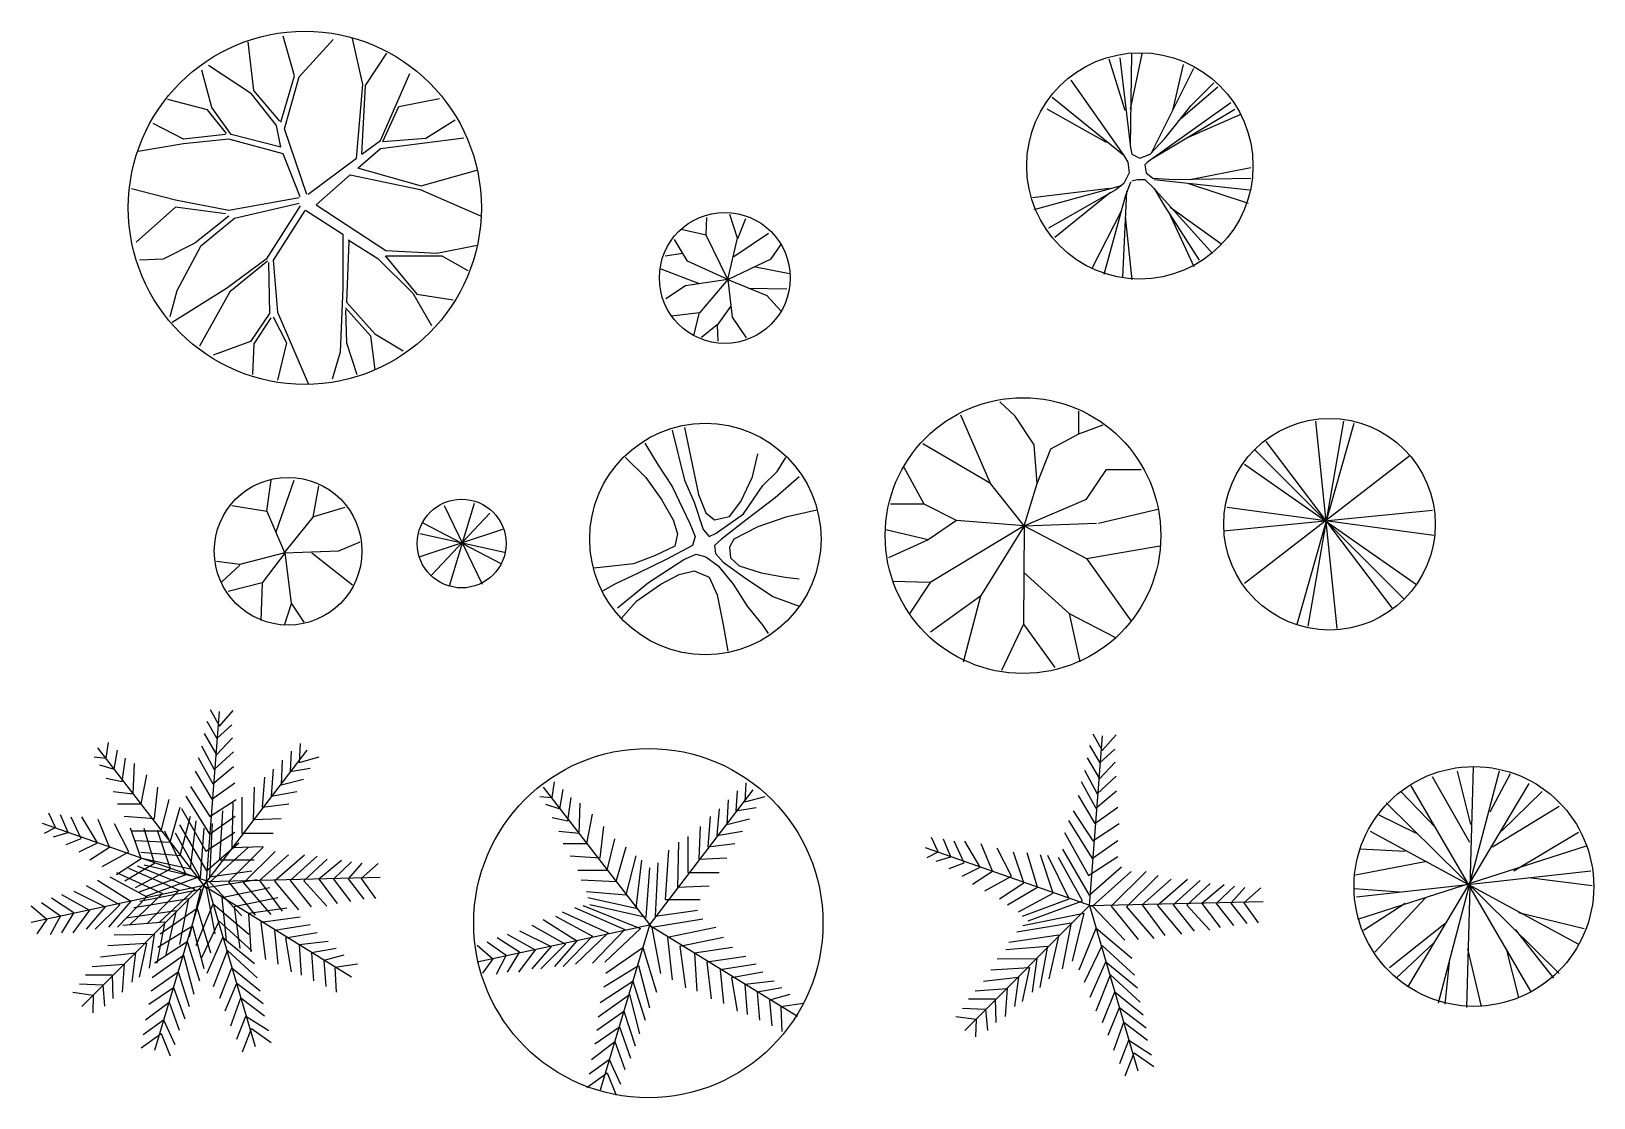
# Model space of a CAD drawing. Extents: x -74 to 202, y -59 to 73.
# Drawn here: x 176.62 to 201.56, y 1.62 to 18.63 of the extents above; entities that cross this region are included whole.
import ezdxf

# ---------------------------------------------------------------- set-up
doc = ezdxf.new("R2010")
doc.units = 0
doc.layers.add('GRAMA', color=72, linetype='CONTINUOUS')

msp = doc.modelspace()

# ---------------------------------------------------------------- linework, layer by layer
at = {"layer": 'GRAMA', "color": 72, "linetype": 'CONTINUOUS'}
for p, q in [((180.17126, 17.68691), (180.0809, 18.4629)), ((180.8218, 17.92151), (180.64109, 18.55313)), ((180.89408, 17.90346), (181.4362, 18.49899)), ((181.91184, 17.78275), (181.74967, 18.51896)), ((181.95607, 17.76802), (182.29516, 18.28337)), ((193.99382, 18.21008), (194.16281, 16.77564)), ((194.16281, 17.38739), (194.35291, 18.27336)), ((194.16281, 16.79674), (194.18393, 18.27336)), ((179.50265, 17.41621), (179.34001, 18.01174)), ((180.13512, 17.63277), (179.44843, 18.08393)), ((182.19363, 16.89006), (182.66476, 17.95936)), ((194.07831, 17.36629), (193.82484, 18.18898)), ((194.50077, 16.69126), (195.17671, 18.04132)), ((194.83874, 17.36629), (195.00773, 18.10461)), ((180.60495, 17.18161), (180.8218, 17.92151)), ((180.65916, 17.07333), (180.89408, 17.90346)), ((181.80864, 16.60481), (181.91184, 17.78275)), ((181.89829, 16.67158), (181.95607, 17.76802)), ((193.21227, 17.85147), (194.05719, 16.64907)), ((194.96548, 17.23972), (195.55693, 17.746)), ((195.13447, 17.45067), (195.49356, 17.80928)), ((179.43036, 17.38012), (178.79789, 17.54254)), ((180.53267, 17.12747), (180.13512, 17.63277)), ((180.58688, 17.19966), (180.17126, 17.68691)), ((182.48429, 17.43426), (183.13483, 17.56058)), ((194.05719, 16.64907), (192.91654, 17.57724)), ((195.76816, 17.49286), (194.43741, 16.5436)), ((179.73756, 17.00115), (179.43036, 17.38012)), ((179.80984, 16.9831), (179.50265, 17.41621)), ((182.23256, 16.87346), (182.48429, 17.43426)), ((182.91798, 16.92896), (183.38782, 17.2177)), ((193.78259, 16.86002), (192.83205, 17.38739)), ((194.5219, 16.60688), (195.83153, 17.38739)), ((194.71201, 16.92331), (195.13447, 17.45067)), ((195.09222, 16.9444), (195.91602, 17.30301)), ((179.05088, 16.91092), (178.56297, 17.16357)), ((179.71949, 16.9831), (179.05088, 16.91092)), ((180.60495, 16.78459), (179.80984, 16.9831)), ((180.60495, 16.78459), (180.53267, 17.12747)), ((181.02057, 16.02665), (180.65916, 17.07333)), ((179.05088, 16.83873), (178.32806, 16.71241)), ((179.7737, 16.91092), (179.05088, 16.83873)), ((180.64109, 16.67632), (179.7737, 16.91092)), ((181.83934, 16.45215), (182.19363, 16.76174)), ((181.89829, 16.67158), (182.19363, 16.89006)), ((182.19363, 16.76174), (183.52135, 16.93283)), ((182.23256, 16.87346), (182.91798, 16.92896)), ((194.16281, 16.77564), (194.18393, 16.67017)), ((194.47965, 16.67017), (194.71201, 16.92331)), ((180.91215, 15.99056), (180.64109, 16.67632)), ((181.03723, 16.03462), (181.80868, 16.60529)), ((194.05719, 16.64907), (194.12056, 16.5436)), ((194.12056, 16.5436), (194.14168, 16.37484)), ((194.18393, 16.67017), (194.31067, 16.60688)), ((194.31067, 16.60688), (194.47965, 16.67017)), ((194.43741, 16.5436), (194.39516, 16.50141)), ((194.39516, 16.50141), (194.41628, 16.37484)), ((181.16572, 15.86353), (181.7115, 16.34045)), ((181.70925, 16.34091), (182.82585, 16.11019)), ((181.82476, 16.45627), (182.84511, 16.16787)), ((182.84511, 16.16787), (183.73069, 16.41782)), ((194.14168, 16.37484), (194.05719, 16.20609)), ((194.16281, 16.22718), (194.07831, 15.99514)), ((194.18393, 16.24828), (194.26842, 16.26937)), ((194.26842, 16.26937), (194.39516, 16.26937)), ((194.39516, 16.26937), (194.54302, 16.12171)), ((194.41628, 16.37484), (194.5219, 16.29047)), ((194.5219, 16.29047), (194.85987, 16.26937)), ((194.54302, 16.26937), (196.06388, 16.10061)), ((194.85987, 16.26937), (196.085, 16.29047)), ((195.11334, 16.26937), (196.085, 16.45922)), ((178.92439, 15.93642), (178.21963, 16.11688)), ((180.89408, 15.97251), (179.7737, 15.774)), ((182.82585, 16.11019), (183.78844, 15.68719)), ((193.82484, 16.12171), (192.5997, 15.97405)), ((194.01494, 16.1639), (192.62082, 15.78419)), ((193.93045, 16.10061), (192.85318, 15.48887)), ((193.84596, 16.05842), (192.95879, 15.34121)), ((194.05719, 16.20609), (193.93045, 16.10061)), ((194.07831, 15.99514), (193.93045, 15.44668)), ((194.09944, 16.07952), (194.03607, 14.70837)), ((194.5219, 16.1428), (195.47244, 15.08807)), ((194.54302, 16.12171), (194.69088, 15.86857)), ((195.09222, 16.20609), (196.04276, 15.88967)), ((178.92439, 15.82814), (178.29192, 15.26871)), ((179.7737, 15.774), (178.92439, 15.93642)), ((179.71949, 15.71986), (178.92439, 15.82814)), ((180.89408, 15.88228), (179.86406, 15.64768)), ((180.91215, 15.84619), (180.37003, 14.99801)), ((180.98443, 15.774), (180.47846, 14.97997)), ((180.99441, 15.77799), (181.59402, 15.39304)), ((181.16572, 15.86353), (182.27929, 15.13641)), ((194.01494, 15.7631), (193.55024, 14.85603)), ((194.69088, 15.86857), (195.26121, 14.9826)), ((194.77538, 15.742), (195.17671, 14.87712)), ((194.7965, 15.82638), (195.6203, 15.23573)), ((179.7737, 15.68377), (179.23159, 15.25066)), ((179.86406, 15.64768), (179.32194, 15.19652)), ((187.39037, 15.38181), (186.99238, 15.46822)), ((187.3906, 15.38442), (187.40483, 15.66138)), ((187.89218, 15.32997), (187.77105, 15.71015)), ((187.8955, 15.32761), (188.0235, 15.64718)), ((194.07831, 15.67872), (194.18393, 14.66618)), ((179.23159, 15.25066), (178.72561, 14.99801)), ((181.59402, 15.39304), (181.59402, 14.5376)), ((181.68918, 15.28675), (181.65304, 14.31226)), ((181.67968, 15.3075), (182.1508, 15.00809)), ((183.09306, 15.09364), (183.7355, 15.22195)), ((187.0962, 14.96708), (186.88855, 15.31269)), ((187.73645, 14.67331), (187.39037, 15.38181)), ((187.73645, 14.67331), (187.89218, 15.32997)), ((187.8315, 15.03644), (188.38618, 15.41282)), ((188.42861, 15.00164), (188.58434, 15.22629)), ((193.93045, 15.44668), (193.74034, 14.75055)), ((178.72561, 14.99801), (178.34613, 14.97997)), ((179.32194, 15.19652), (178.94246, 14.49272)), ((180.37003, 14.99801), (179.73756, 14.52881)), ((180.47846, 14.97997), (180.55074, 14.14984)), ((182.1508, 15.00809), (182.70759, 14.45206)), ((182.26744, 15.05215), (182.77342, 14.43858)), ((182.27929, 15.13641), (183.09306, 15.09364)), ((182.28551, 15.05215), (183.17097, 15.05215)), ((183.17097, 15.05215), (183.58659, 14.81755)), ((187.02082, 15.08615), (186.73637, 15.04354)), ((187.73645, 14.67331), (187.0962, 14.96708)), ((187.73645, 14.67331), (188.42861, 15.00164)), ((180.3881, 14.96192), (179.79177, 14.47467)), ((180.40617, 14.94387), (180.42424, 14.13179)), ((187.28394, 14.60324), (186.67237, 14.83759)), ((188.15151, 14.8802), (188.7204, 14.76657)), ((178.94246, 14.49272), (178.83403, 14.07765)), ((179.73756, 14.52881), (178.87018, 13.98742)), ((179.79177, 14.47467), (179.30387, 13.60845)), ((181.59402, 14.5376), (181.55119, 13.51107)), ((187.06159, 14.56962), (186.75012, 14.36225)), ((187.73645, 14.67331), (187.06159, 14.56962)), ((187.73645, 14.67331), (187.28654, 14.1376)), ((187.73645, 14.67331), (188.35939, 14.4141)), ((187.73645, 14.67331), (187.80566, 14.06848)), ((188.06617, 14.53222), (188.67774, 14.52512)), ((181.63497, 14.22202), (182.03252, 13.77087)), ((181.65304, 14.31226), (182.10481, 13.80696)), ((182.70759, 14.45206), (183.0074, 13.93879)), ((182.77342, 14.43858), (183.35168, 14.34835)), ((187.78172, 14.24105), (187.56839, 13.94278)), ((188.35939, 14.4141), (188.58434, 14.17217)), ((180.42424, 14.13179), (180.11704, 13.68064)), ((180.44231, 14.05961), (180.17126, 13.64454)), ((180.47846, 14.07765), (180.6953, 13.66259)), ((180.55074, 14.14984), (181.03864, 13.01292)), ((181.63497, 14.18593), (181.65304, 13.66259)), ((187.28654, 14.1376), (186.83664, 14.08576)), ((187.27683, 14.12743), (187.19149, 13.77234)), ((187.80566, 14.06848), (188.03061, 13.74015)), ((182.03252, 13.77087), (182.10481, 13.22948)), ((182.10481, 13.80696), (182.55657, 13.53627)), ((187.56839, 13.94988), (187.31949, 13.74394)), ((187.56839, 13.94278), (187.5755, 13.68712)), ((180.11704, 13.68064), (179.52072, 13.46408)), ((180.17126, 13.64454), (180.15319, 13.15729)), ((180.6953, 13.66259), (180.55074, 13.06706)), ((181.55119, 13.51107), (181.4227, 13.08335)), ((181.65304, 13.66259), (181.81568, 13.15729)), ((192.32577, 12.49195), (192.07629, 12.72202)), ((191.92893, 11.41738), (191.45598, 12.50775)), ((192.62624, 12.03395), (192.32577, 12.49195)), ((193.33789, 12.20768), (193.33789, 12.57092)), ((186.84975, 12.26919), (187.04669, 11.46843)), ((187.04669, 12.31133), (187.27177, 11.24365)), ((193.33789, 12.20768), (193.72541, 12.35228)), ((196.82349, 9.1723), (197.73312, 12.37744)), ((197.56149, 12.41172), (196.99511, 9.13802)), ((197.11525, 12.41172), (197.45851, 9.10374)), ((186.41366, 12.05846), (186.62467, 11.70725)), ((191.92893, 11.41738), (190.84786, 12.04977)), ((192.67369, 11.41802), (192.62624, 12.03395)), ((192.67369, 11.41802), (192.89509, 11.97078)), ((192.89509, 11.97078), (193.33789, 12.20768)), ((196.32576, 12.08607), (198.35098, 9.41226)), ((186.10418, 11.83369), (186.42773, 11.51057)), ((188.12987, 11.52462), (188.21428, 11.88988)), ((188.52376, 11.60891), (188.66443, 11.83369)), ((198.62559, 11.86325), (195.9825, 9.82361)), ((195.9825, 11.72613), (198.72857, 9.80647)), ((196.15413, 11.94895), (198.53978, 9.56651)), ((186.42773, 11.51057), (186.68094, 11.15936)), ((186.62467, 11.70725), (186.84975, 11.37009)), ((187.947, 11.13127), (188.12987, 11.52462)), ((188.29868, 11.38414), (188.52376, 11.60891)), ((188.87544, 11.52462), (188.49562, 11.18746)), ((190.87085, 11.08637), (190.55456, 11.67071)), ((193.4644, 11.16533), (193.78069, 11.63913)), ((193.78069, 11.63913), (194.3342, 11.63913)), ((180.38207, 10.9801), (180.45093, 11.47132)), ((180.52964, 10.64607), (180.81493, 11.47132)), ((181.11909, 10.87997), (181.20841, 11.37951)), ((186.84975, 11.37009), (187.13109, 10.78006)), ((187.04669, 11.46843), (187.20143, 11.11722)), ((187.27177, 11.24365), (187.3843, 10.94864)), ((187.9892, 10.93459), (188.29868, 11.38414)), ((192.4681, 10.73892), (191.92893, 11.41738)), ((192.4681, 10.73892), (192.67369, 11.41802)), ((180.38207, 10.97028), (179.82132, 11.0587)), ((180.66736, 10.31204), (180.38207, 10.9801)), ((181.12974, 10.89168), (181.63146, 11.03905)), ((183.21006, 11.06807), (183.81552, 9.81226)), ((183.69132, 11.09908), (183.28768, 9.78125)), ((186.68094, 11.15936), (186.86381, 10.83625)), ((187.20143, 11.11722), (187.3421, 10.68172)), ((187.76412, 10.89244), (187.947, 11.13127)), ((188.49562, 11.18746), (188.04547, 10.8503)), ((189.15679, 10.99078), (188.66443, 10.87839)), ((190.87085, 11.08637), (190.33316, 11.08637)), ((191.38705, 10.82621), (190.87085, 11.08637)), ((192.4681, 10.73892), (193.4644, 11.16533)), ((193.6531, 10.7863), (194.60196, 11.0074)), ((195.65641, 10.66346), (198.98601, 10.98912)), ((195.7079, 11.04054), (199.00317, 10.5949)), ((180.67248, 10.32692), (181.11909, 10.87997)), ((182.86851, 10.789), (184.12601, 10.13784)), ((183.93972, 10.94404), (183.00824, 9.95179)), ((186.86381, 10.83625), (186.93415, 10.61147)), ((187.13109, 10.78006), (187.2155, 10.56933)), ((187.3843, 10.94864), (187.52498, 10.83625)), ((187.52498, 10.83625), (187.76412, 10.89244)), ((187.55311, 10.62552), (187.9892, 10.93459)), ((188.04547, 10.8503), (187.63752, 10.52718)), ((188.21428, 10.72386), (187.83446, 10.52718)), ((188.66443, 10.87839), (188.21428, 10.72386)), ((191.38705, 10.82621), (190.9341, 10.51782)), ((192.4681, 10.73892), (190.96573, 9.83871)), ((192.4681, 10.73892), (191.38705, 10.82621)), ((192.4681, 10.73892), (191.77227, 9.61761)), ((192.4681, 10.73892), (192.45775, 9.17333)), ((192.4681, 10.73892), (193.62255, 10.7863)), ((192.4681, 10.73892), (193.4644, 10.21775)), ((181.52997, 10.34476), (181.8694, 10.48748)), ((184.14154, 10.68047), (182.82194, 10.24637)), ((182.82194, 10.61846), (184.17259, 10.32389)), ((186.93415, 10.61147), (186.89195, 10.4148)), ((187.2155, 10.56933), (187.17329, 10.42884)), ((187.3421, 10.68172), (187.44057, 10.56933)), ((187.44057, 10.56933), (187.55311, 10.62552)), ((187.63752, 10.52718), (187.52498, 10.42884)), ((187.83446, 10.52718), (187.76412, 10.40075)), ((190.9341, 10.51782), (190.25978, 10.6778)), ((190.9341, 10.51782), (190.30153, 10.23354)), ((180.66736, 10.31204), (179.94921, 10.12537)), ((180.6772, 10.32186), (180.30337, 9.83064)), ((180.65461, 10.30908), (181.52997, 10.34476)), ((180.66736, 10.31204), (180.76574, 9.50643)), ((181.10022, 10.31204), (181.74951, 9.80116)), ((186.5684, 10.26026), (186.23078, 10.13383)), ((186.89195, 10.4148), (186.5684, 10.26026)), ((187.17329, 10.42884), (186.75127, 10.20407)), ((187.03262, 10.20407), (187.22956, 10.28836)), ((187.22956, 10.28836), (187.3843, 10.24622)), ((187.3843, 10.24622), (187.58125, 10.10573)), ((187.52498, 10.42884), (187.53905, 10.30241)), ((187.53905, 10.30241), (187.66565, 10.16192)), ((187.76412, 10.40075), (187.77819, 10.23217)), ((187.77819, 10.23217), (187.91886, 10.10573)), ((193.4644, 10.21775), (194.63467, 10.42306)), ((179.94921, 10.12537), (179.57538, 10.17449)), ((179.94921, 10.11555), (179.66392, 9.85029)), ((185.85096, 10.09168), (185.59775, 10.06359)), ((186.23078, 10.13383), (185.85096, 10.09168)), ((186.31519, 9.99334), (185.93537, 9.81071)), ((186.75127, 10.20407), (186.31519, 9.99334)), ((186.46993, 9.83881), (187.03262, 10.20407)), ((186.96228, 9.96525), (187.20143, 10.02144)), ((187.20143, 10.02144), (187.44057, 9.9231)), ((187.58125, 10.10573), (187.82039, 9.81071)), ((187.66565, 10.16192), (188.01733, 9.90905)), ((187.91886, 10.10573), (188.27055, 9.99334)), ((188.27055, 9.99334), (188.65037, 9.9231)), ((192.46332, 9.9994), (193.18692, 9.34395)), ((193.4644, 10.21775), (194.17605, 9.22278)), ((180.30337, 9.83064), (179.7623, 9.6931)), ((180.30337, 9.83064), (180.28369, 9.23135)), ((185.93537, 9.81071), (185.73843, 9.69833)), ((185.97757, 9.43141), (186.46993, 9.83881)), ((186.28705, 9.54379), (186.66687, 9.81071)), ((186.66687, 9.81071), (186.96228, 9.96525)), ((187.44057, 9.9231), (187.56718, 9.64213)), ((187.82039, 9.81071), (188.04547, 9.4595)), ((188.01733, 9.90905), (188.45342, 9.61404)), ((188.65037, 9.9231), (188.87544, 9.895)), ((190.96573, 9.83871), (190.36479, 9.85451)), ((190.96573, 9.83871), (190.63363, 9.33333)), ((180.76574, 9.49661), (180.65753, 9.15275)), ((180.76574, 9.50643), (180.97233, 9.20187)), ((186.03384, 9.26283), (186.28705, 9.54379)), ((187.56718, 9.64213), (187.66565, 9.16449)), ((188.45342, 9.61404), (188.87544, 9.4595)), ((191.77227, 9.61761), (190.97093, 9.04674)), ((191.77227, 9.61761), (191.49292, 8.56842)), ((188.04547, 9.4595), (188.29868, 9.15044)), ((193.18692, 9.34395), (193.92734, 8.95741)), ((193.18692, 9.34395), (193.3552, 8.57086)), ((187.66565, 9.16449), (187.73599, 8.74303)), ((188.29868, 9.15044), (188.38309, 9.024)), ((192.45775, 9.17333), (192.10437, 8.43313)), ((192.45775, 9.17333), (192.95834, 8.4805)), ((179.41761, 5.06794), (179.62642, 7.77919)), ((179.47291, 7.80883), (179.62329, 7.54442)), ((179.62329, 7.54442), (179.84466, 7.79467)), ((179.42101, 7.62604), (179.58112, 7.34665)), ((179.58112, 7.34665), (179.82194, 7.56693)), ((177.81809, 7.03647), (177.85386, 7.28654)), ((179.37883, 7.42826), (179.57785, 7.08895)), ((179.57785, 7.08895), (179.82922, 7.35868)), ((180.91238, 7.26868), (180.89449, 6.96502)), ((193.50903, 4.68106), (193.71783, 7.3923)), ((193.51242, 7.23915), (193.67253, 6.95976)), ((193.56433, 7.42194), (193.71471, 7.15754)), ((193.71471, 7.15754), (193.93608, 7.40778)), ((177.62134, 7.05434), (177.81809, 7.03647)), ((179.41254, 4.96082), (177.68211, 7.19949)), ((177.94329, 6.85785), (177.99695, 7.16151)), ((178.0685, 6.66137), (178.12215, 7.03647)), ((179.28475, 7.04769), (179.51741, 6.62374)), ((179.33665, 7.23049), (179.54013, 6.85148)), ((179.37321, 5.0001), (181.02498, 7.16022)), ((179.54013, 6.85148), (179.84623, 7.13545)), ((180.6262, 7.00075), (180.60832, 6.60778)), ((180.76929, 7.14365), (180.75141, 6.82213)), ((180.89449, 6.96502), (181.21644, 7.05434)), ((193.47024, 7.04137), (193.66927, 6.70207)), ((193.67253, 6.95976), (193.91336, 7.18005)), ((177.71077, 6.9293), (177.94329, 6.85785)), ((178.24736, 6.46489), (178.26524, 6.94716)), ((178.37256, 6.30413), (178.46199, 6.76854)), ((179.2373, 6.8252), (179.50442, 6.38103)), ((179.51741, 6.62374), (179.84824, 6.90248)), ((180.48311, 6.85785), (180.44734, 6.42916)), ((180.75141, 6.82213), (181.07335, 6.87572)), ((193.42807, 6.8436), (193.63155, 6.46459)), ((193.63155, 6.46459), (193.93764, 6.74856)), ((193.66927, 6.70207), (193.92064, 6.9718)), ((199.57979, 5.68986), (198.9836, 6.73631)), ((200.04953, 6.82652), (199.07393, 3.12785)), ((199.59786, 5.97854), (199.38106, 6.82652)), ((199.63399, 6.89869), (199.52559, 3.05568)), ((199.90499, 6.177), (200.23019, 6.79044)), ((177.81809, 6.71496), (178.0685, 6.66137)), ((177.92541, 6.50061), (178.24736, 6.46489)), ((178.58719, 6.07192), (178.64085, 6.57206)), ((179.15985, 6.58322), (179.47115, 6.10385)), ((179.50442, 6.38103), (179.8697, 6.63954)), ((180.17905, 6.57206), (180.16117, 6.05406)), ((180.34003, 6.73282), (180.30425, 6.25054)), ((180.44734, 6.42916), (180.85872, 6.50061)), ((180.60832, 6.60778), (180.96604, 6.69709)), ((186.52758, 4.33159), (184.79716, 6.57025)), ((184.93314, 6.40724), (184.96891, 6.6573)), ((185.05834, 6.22862), (185.112, 6.53227)), ((186.48825, 4.37086), (188.14002, 6.53098)), ((187.88434, 6.51441), (187.86645, 6.19289)), ((188.02743, 6.63944), (188.00954, 6.33579)), ((193.37616, 6.66081), (193.60883, 6.23685)), ((193.60883, 6.23685), (193.93965, 6.51559)), ((199.0378, 5.92441), (198.47773, 6.50176)), ((200.51926, 6.62806), (198.58613, 3.38044)), ((198.64033, 6.59197), (200.55539, 3.30827)), ((200.08566, 5.87028), (200.73606, 6.50176)), ((177.99695, 6.30413), (178.37256, 6.30413)), ((178.69451, 5.87544), (178.81971, 6.37558)), ((178.8376, 5.69682), (178.99857, 6.25054)), ((179.08558, 6.42788), (179.46262, 5.82143)), ((179.47115, 6.10385), (179.89117, 6.37661)), ((179.83542, 6.32148), (179.82133, 5.60751)), ((179.9823, 6.4113), (179.9823, 5.83972)), ((180.30425, 6.25054), (180.73352, 6.30413)), ((184.73639, 6.4251), (184.93314, 6.40724)), ((184.82582, 6.30006), (185.05834, 6.22862)), ((185.18354, 6.03213), (185.2372, 6.40724)), ((185.3624, 5.83565), (185.38029, 6.31793)), ((187.74125, 6.37151), (187.72336, 5.97855)), ((187.86645, 6.19289), (188.1884, 6.24648)), ((188.00954, 6.33579), (188.33149, 6.4251)), ((193.32871, 6.43831), (193.59583, 5.99414)), ((193.59583, 5.99414), (193.96112, 6.25266)), ((198.24287, 6.32134), (201.00706, 3.59695)), ((199.94113, 5.61769), (201.00706, 6.26721)), ((179.47199, 5.05642), (176.80147, 5.99147)), ((177.00429, 5.92881), (176.8981, 6.15802)), ((177.20658, 5.8472), (177.0862, 6.13109)), ((177.41859, 5.75061), (177.2593, 6.09442)), ((177.67561, 5.68324), (177.42795, 6.09745)), ((177.86817, 5.61661), (177.69024, 6.0548)), ((178.17464, 5.53876), (177.94725, 5.98743)), ((178.10427, 6.10765), (178.58719, 6.07192)), ((178.99857, 5.48248), (179.15955, 6.10765)), ((179.01966, 6.23365), (179.40462, 5.54949)), ((179.15955, 5.26813), (179.25047, 6.03363)), ((179.46262, 5.82143), (179.8729, 6.10917)), ((179.5048, 5.9913), (179.46361, 5.1431)), ((179.67435, 6.19449), (179.62458, 5.41103)), ((180.16117, 6.05406), (180.60832, 6.07192)), ((184.93314, 6.08572), (185.18354, 6.03213)), ((185.48761, 5.67489), (185.57704, 6.13931)), ((187.45507, 6.10358), (187.4193, 5.62131)), ((187.59816, 6.22862), (187.56239, 5.79993)), ((187.72336, 5.97855), (188.08108, 6.06786)), ((193.17699, 6.041), (193.55403, 5.43454)), ((193.25126, 6.19633), (193.56257, 5.71696)), ((193.56257, 5.71696), (193.98258, 5.98972)), ((198.73066, 5.8342), (198.13447, 6.12287)), ((176.82956, 5.83664), (177.00429, 5.92881)), ((176.97266, 5.78048), (177.20658, 5.8472)), ((177.1794, 5.65917), (177.41859, 5.75061)), ((178.37166, 5.43242), (178.20427, 5.92006)), ((178.22947, 5.87544), (178.69451, 5.87544)), ((178.58895, 5.36055), (178.42237, 5.91261)), ((178.84069, 5.26846), (178.6352, 5.88044)), ((179.09244, 5.17637), (178.75177, 5.86789)), ((179.30527, 5.1442), (178.92297, 5.83774)), ((178.98812, 5.9709), (179.41554, 5.23711)), ((179.32052, 5.12524), (179.37763, 5.91511)), ((179.40462, 5.54949), (179.86964, 5.85147)), ((179.9823, 5.83972), (180.48311, 5.83972)), ((185.04045, 5.87138), (185.3624, 5.83565)), ((185.70224, 5.44269), (185.7559, 5.94282)), ((185.80955, 5.24621), (185.93476, 5.74634)), ((187.09735, 5.78207), (187.09735, 5.21048)), ((187.2941, 5.94282), (187.27621, 5.42483)), ((187.56239, 5.79993), (187.97377, 5.87138)), ((191.09571, 5.54193), (190.98951, 5.77114)), ((191.29799, 5.46031), (191.17761, 5.7442)), ((193.11107, 5.84677), (193.49604, 5.1626)), ((197.98993, 5.87028), (201.31419, 4.06605)), ((200.28439, 5.2388), (201.31419, 5.85224)), ((177.38615, 5.53785), (177.67561, 5.68324)), ((177.55316, 5.41203), (177.86817, 5.61661)), ((177.75017, 5.3057), (178.17464, 5.53876)), ((178.28403, 5.72039), (178.8376, 5.69682)), ((178.36881, 5.53413), (178.99857, 5.48248)), ((179.41554, 5.23711), (179.93174, 5.68527)), ((180.08122, 5.61074), (179.46783, 5.05808)), ((180.32286, 5.61335), (179.76539, 5.05964)), ((179.82133, 5.60751), (180.32214, 5.62537)), ((180.51541, 5.54671), (180.00822, 5.04695)), ((180.72297, 5.48982), (180.2616, 5.08371)), ((180.98081, 5.48688), (180.50443, 5.07102)), ((185.112, 5.67489), (185.48761, 5.67489)), ((185.95264, 5.06759), (186.11362, 5.62131)), ((186.78939, 5.56525), (186.73963, 4.78179)), ((186.95046, 5.69224), (186.93638, 4.97828)), ((187.4193, 5.62131), (187.84857, 5.67489)), ((193.5634, 4.66954), (190.89288, 5.60459)), ((190.92097, 5.44975), (191.09571, 5.54193)), ((191.51001, 5.36372), (191.35072, 5.70753)), ((191.76703, 5.29635), (191.51936, 5.71056)), ((191.95958, 5.22972), (191.78165, 5.66791)), ((192.26606, 5.15187), (192.03867, 5.60055)), ((192.46307, 5.04554), (192.29568, 5.53318)), ((192.68036, 4.97366), (192.51379, 5.52573)), ((192.93211, 4.88157), (192.72662, 5.49356)), ((193.07954, 5.58402), (193.50696, 4.85022)), ((193.55403, 5.43454), (193.96432, 5.72228)), ((197.7912, 4.46298), (201.44065, 5.63573)), ((198.55, 5.54552), (197.82733, 5.5816)), ((177.98165, 5.17914), (178.37166, 5.43242)), ((178.11186, 5.07882), (178.58895, 5.36055)), ((178.17383, 5.28015), (178.98068, 4.92876)), ((178.2844, 4.96879), (178.84069, 5.26846)), ((178.30947, 5.31401), (179.23109, 4.94662)), ((178.38576, 5.441), (179.15955, 5.26813)), ((178.41967, 5.33094), (179.32052, 5.12524)), ((179.46361, 5.1431), (180.14061, 5.23782)), ((179.62458, 5.41103), (180.17905, 5.41103)), ((181.18391, 5.46969), (180.75254, 5.08306)), ((181.34201, 5.42327), (180.97064, 5.07561)), ((181.56984, 5.40084), (181.20901, 5.10263)), ((181.73322, 5.37915), (181.44212, 5.10492)), ((181.89659, 5.35746), (181.67522, 5.10721)), ((182.15442, 5.35452), (181.8836, 5.11475)), ((185.21931, 5.47841), (185.70224, 5.44269)), ((185.34452, 5.24621), (185.80955, 5.24621)), ((186.11362, 4.85324), (186.27459, 5.47841)), ((186.27459, 4.6389), (186.36552, 5.4044)), ((186.43557, 4.496), (186.49268, 5.28587)), ((186.61984, 5.36206), (186.57865, 4.51386)), ((187.27621, 5.42483), (187.72336, 5.44269)), ((191.06407, 5.3936), (191.29799, 5.46031)), ((191.27082, 5.27228), (191.51001, 5.36372)), ((191.47756, 5.15097), (191.76703, 5.29635)), ((193.18385, 4.78948), (192.84319, 5.481)), ((193.39668, 4.75731), (193.01439, 5.45086)), ((193.49604, 5.1626), (193.96105, 5.46459)), ((193.50696, 4.85022), (194.02315, 5.29838)), ((198.89326, 5.38314), (197.75507, 5.16663)), ((197.77313, 4.82383), (201.51292, 5.2388)), ((179.37321, 5.0001), (176.62026, 4.41097)), ((179.41761, 5.06794), (177.42966, 3.0745)), ((177.49614, 5.0002), (178.03272, 4.69655)), ((177.675, 5.08951), (178.21158, 4.75014)), ((177.87175, 5.1431), (178.46199, 4.82158)), ((177.97884, 5.21242), (178.71239, 4.87517)), ((178.34934, 4.89992), (179.09244, 5.17637)), ((178.43772, 4.82608), (179.30527, 5.1442)), ((179.37321, 5.0001), (178.58665, 2.36868)), ((179.37321, 5.0001), (181.73288, 3.54693)), ((180.22538, 5.09389), (179.40995, 4.96448)), ((179.41761, 5.06794), (182.18805, 5.13438)), ((179.41761, 5.06794), (180.19113, 2.43266)), ((179.46783, 5.05808), (179.98275, 4.51713)), ((179.76539, 5.05964), (180.19507, 4.52935)), ((180.00822, 5.04695), (180.44317, 4.54139)), ((180.2616, 5.08371), (180.62236, 4.59386)), ((180.50443, 5.07102), (180.88547, 4.61564)), ((180.75254, 5.08306), (181.08939, 4.66287)), ((180.97064, 5.07561), (181.33749, 4.67491)), ((181.20901, 5.10263), (181.50168, 4.71764)), ((181.44212, 5.10492), (181.71533, 4.74989)), ((181.67522, 5.10721), (181.92898, 4.78215)), ((181.8836, 5.11475), (182.11262, 4.79492)), ((185.39908, 5.09115), (185.95264, 5.06759)), ((186.93638, 4.97828), (187.43719, 4.99614)), ((187.09735, 5.21048), (187.59816, 5.21048)), ((191.64457, 5.02515), (191.95958, 5.22972)), ((191.84159, 4.91881), (192.26606, 5.15187)), ((192.07306, 4.79226), (192.46307, 5.04554)), ((194.17264, 5.22385), (193.55924, 4.6712)), ((194.41427, 5.22646), (193.8568, 4.67275)), ((194.60683, 5.15983), (194.09964, 4.66007)), ((194.81439, 5.10293), (194.35301, 4.69682)), ((195.07222, 5.09999), (194.59585, 4.68414)), ((195.27532, 5.0828), (194.84395, 4.69617)), ((195.43343, 5.03639), (195.06205, 4.68872)), ((195.66126, 5.01396), (195.30043, 4.71574)), ((195.82463, 4.99227), (195.53353, 4.71803)), ((200.51926, 5.13055), (201.53099, 5.00425)), ((176.94167, 4.80372), (177.29939, 4.57152)), ((177.10265, 4.85731), (177.5498, 4.60724)), ((177.29939, 4.91089), (177.8002, 4.66083)), ((178.21158, 4.75014), (177.85386, 4.33931)), ((178.46199, 4.82158), (177.99695, 4.33931)), ((178.71239, 4.87517), (178.1937, 4.37503)), ((178.2592, 4.64958), (179.12727, 4.79433)), ((178.35451, 4.75186), (179.32755, 4.94569)), ((178.98068, 4.92876), (178.46199, 4.3929)), ((179.23109, 4.94662), (178.65874, 4.41076)), ((179.12727, 4.79433), (178.98411, 4.06242)), ((179.32755, 4.94569), (179.13938, 4.18455)), ((179.40995, 4.96448), (179.54718, 4.23035)), ((180.42946, 4.96448), (179.66036, 4.80372)), ((179.66036, 4.80372), (179.7319, 4.12497)), ((180.55466, 4.80372), (179.8571, 4.66083)), ((185.48386, 4.90489), (186.11362, 4.85324)), ((185.50081, 4.81177), (186.27459, 4.6389)), ((186.73963, 4.78179), (187.2941, 4.78179)), ((192.20327, 4.69193), (192.68036, 4.97366)), ((192.37581, 4.5819), (192.93211, 4.88157)), ((192.44075, 4.51303), (193.18385, 4.78948)), ((192.52913, 4.4392), (193.39668, 4.75731)), ((193.50903, 4.68106), (196.27947, 4.74749)), ((195.98801, 4.97057), (195.76664, 4.72033)), ((196.24584, 4.96763), (195.97501, 4.72786)), ((198.45966, 4.896), (197.737, 4.95012)), ((198.8752, 4.80579), (198.0622, 3.93975)), ((176.61972, 4.67869), (176.87013, 4.46434)), ((176.7807, 4.73227), (177.08476, 4.51793)), ((177.08476, 4.51793), (176.92379, 4.21428)), ((177.29939, 4.57152), (177.10265, 4.25)), ((177.5498, 4.60724), (177.28151, 4.25)), ((177.8002, 4.66083), (177.49614, 4.30359)), ((178.03272, 4.69655), (177.63923, 4.30359)), ((178.13256, 4.48659), (178.93145, 4.60327)), ((178.67662, 4.23214), (179.26686, 4.64296)), ((178.93145, 4.60327), (178.76883, 3.90131)), ((179.25167, 4.04449), (179.52293, 4.71051)), ((179.26686, 4.64296), (179.48149, 3.92848)), ((179.52293, 4.71051), (180.09207, 4.22819)), ((179.8571, 4.66083), (179.94653, 3.99993)), ((180.69775, 4.64296), (180.08962, 4.55365)), ((180.08962, 4.55365), (180.12539, 3.94635)), ((180.91238, 4.50007), (180.28637, 4.41076)), ((184.98679, 4.51386), (185.57704, 4.19235)), ((185.09389, 4.58318), (185.82744, 4.24593)), ((185.28887, 4.65091), (186.09573, 4.29952)), ((185.42451, 4.68478), (186.34614, 4.31738)), ((185.53472, 4.70171), (186.43557, 4.496)), ((186.57865, 4.51386), (187.25565, 4.60858)), ((193.50903, 4.68106), (191.52107, 2.68761)), ((192.44593, 4.36497), (193.41896, 4.5588)), ((193.41896, 4.5588), (193.2308, 3.79767)), ((193.50903, 4.68106), (194.28254, 2.04577)), ((193.55924, 4.6712), (194.07417, 4.13025)), ((193.8568, 4.67275), (194.28648, 4.14247)), ((194.09964, 4.66007), (194.53459, 4.1545)), ((194.35301, 4.69682), (194.71378, 4.20698)), ((194.59585, 4.68414), (194.97688, 4.22875)), ((194.84395, 4.69617), (195.1808, 4.27599)), ((195.06205, 4.68872), (195.42891, 4.28802)), ((195.30043, 4.71574), (195.5931, 4.33075)), ((195.53353, 4.71803), (195.80674, 4.36301)), ((195.76664, 4.72033), (196.02039, 4.39526)), ((195.97501, 4.72786), (196.20404, 4.40803)), ((198.55, 4.71557), (197.88153, 4.28256)), ((200.35666, 4.57124), (201.40452, 4.31864)), ((176.87013, 4.46434), (176.70915, 4.23214)), ((178.0805, 4.37012), (178.75063, 4.42194)), ((178.75063, 4.42194), (178.62328, 3.7642)), ((178.64085, 4.01779), (179.19532, 4.35717)), ((179.19532, 4.35717), (179.37418, 3.67842)), ((179.33841, 3.84524), (179.61858, 4.43185)), ((179.61858, 4.43185), (180.13827, 3.96002)), ((180.28637, 4.41076), (180.35791, 3.82131)), ((181.07335, 4.37503), (180.501, 4.28572)), ((180.501, 4.28572), (180.55466, 3.74986)), ((181.18067, 4.25), (180.67986, 4.16069)), ((186.48825, 4.37086), (183.73531, 3.78174)), ((184.41444, 4.28166), (184.91525, 4.03159)), ((184.61119, 4.37097), (185.14777, 4.06731)), ((184.79005, 4.46028), (185.32663, 4.1209)), ((185.82744, 4.24593), (185.30874, 3.7458)), ((186.09573, 4.29952), (185.57704, 3.76366)), ((186.48825, 4.37086), (185.7017, 1.73944)), ((186.34614, 4.31738), (185.77378, 3.78152)), ((186.48825, 4.37086), (188.84792, 2.91769)), ((187.34043, 4.46466), (186.525, 4.33524)), ((186.525, 4.33524), (186.66223, 3.60111)), ((187.5445, 4.33524), (186.7754, 4.17449)), ((192.35062, 4.2627), (193.21869, 4.40744)), ((193.21869, 4.40744), (193.07552, 3.67553)), ((193.34308, 3.6576), (193.61435, 4.32362)), ((193.61435, 4.32362), (194.18349, 3.8413)), ((199.18233, 4.39081), (198.29707, 3.68716)), ((200.30246, 4.3006), (200.91672, 3.52478)), ((177.84331, 4.04571), (178.45871, 4.08329)), ((177.94468, 4.21803), (178.57953, 4.22564)), ((178.45871, 4.08329), (178.34272, 3.53941)), ((178.57953, 4.22564), (178.50327, 3.68627)), ((178.58719, 3.76773), (179.10589, 4.1071)), ((179.10589, 4.1071), (179.30263, 3.48193)), ((179.4296, 3.60629), (179.67978, 4.17342)), ((179.67978, 4.17342), (180.18528, 3.75627)), ((180.67986, 4.16069), (180.76929, 3.62483)), ((181.35953, 4.1071), (180.89449, 4.05352)), ((180.89449, 4.05352), (180.93027, 3.57124)), ((181.48473, 3.99993), (181.09124, 3.92848)), ((183.73477, 4.04945), (183.98518, 3.83511)), ((183.89575, 4.10304), (184.19981, 3.88869)), ((184.05672, 4.17449), (184.41444, 3.94228)), ((184.21769, 4.22807), (184.66485, 3.978)), ((184.91525, 4.03159), (184.61119, 3.67435)), ((185.14777, 4.06731), (184.75428, 3.67435)), ((185.32663, 4.1209), (184.96891, 3.71007)), ((185.57704, 4.19235), (185.112, 3.71007)), ((185.79167, 3.6029), (186.38191, 4.01373)), ((186.38191, 4.01373), (186.59654, 3.29925)), ((186.7754, 4.17449), (186.84695, 3.49573)), ((187.66971, 4.17449), (186.97215, 4.03159)), ((186.97215, 4.03159), (187.06158, 3.3707)), ((187.81279, 4.01373), (187.20467, 3.92442)), ((192.17191, 3.98324), (192.84204, 4.03506)), ((192.22398, 4.0997), (193.02286, 4.21638)), ((192.84204, 4.03506), (192.71469, 3.37731)), ((193.02286, 4.21638), (192.86024, 3.51443)), ((193.42982, 3.45836), (193.71, 4.04497)), ((193.71, 4.04497), (194.22968, 3.57313)), ((199.00166, 4.08409), (198.40546, 3.52478)), ((199.54366, 3.99388), (199.76046, 3.07372)), ((200.15793, 3.99388), (200.35666, 3.21806)), ((177.59113, 3.71155), (178.10234, 3.74537)), ((177.72695, 3.86365), (178.28316, 3.92669)), ((178.10234, 3.74537), (178.0719, 3.29964)), ((178.28316, 3.92669), (178.22272, 3.46148)), ((178.55142, 3.53552), (179.05223, 3.89276)), ((179.05223, 3.89276), (179.2132, 3.26759)), ((179.52607, 3.39207), (179.75152, 3.96443)), ((179.75152, 3.96443), (180.22701, 3.5278)), ((181.09124, 3.92848), (181.12701, 3.48193)), ((181.60994, 3.89276), (181.28799, 3.80345)), ((181.28799, 3.80345), (181.32376, 3.39262)), ((181.82457, 3.74986), (181.46685, 3.69628)), ((183.98518, 3.83511), (183.8242, 3.6029)), ((184.19981, 3.88869), (184.03883, 3.58504)), ((184.41444, 3.94228), (184.21769, 3.62076)), ((184.66485, 3.978), (184.39655, 3.62076)), ((187.20467, 3.92442), (187.24044, 3.31711)), ((188.02743, 3.87083), (187.40141, 3.78152)), ((187.40141, 3.78152), (187.47296, 3.19207)), ((188.1884, 3.7458), (187.61605, 3.65649)), ((192.03609, 3.83114), (192.67095, 3.83876)), ((192.67095, 3.83876), (192.59469, 3.29938)), ((193.52102, 3.21941), (193.77119, 3.78654)), ((193.77119, 3.78654), (194.27669, 3.36938)), ((199.2546, 3.8315), (199.18233, 3.10981)), ((177.48531, 3.57894), (177.91179, 3.57902)), ((177.91179, 3.57902), (177.92189, 3.20222)), ((178.53353, 3.32117), (178.9628, 3.62483)), ((178.9628, 3.62483), (179.14166, 3.07111)), ((179.62781, 3.20256), (179.82244, 3.69102)), ((179.82244, 3.69102), (180.27402, 3.32405)), ((181.46685, 3.69628), (181.48473, 3.30331)), ((185.7559, 3.38856), (186.31036, 3.72794)), ((186.31036, 3.72794), (186.48922, 3.04918)), ((187.61605, 3.65649), (187.66971, 3.12063)), ((188.29572, 3.62076), (187.79491, 3.53145)), ((187.79491, 3.53145), (187.88434, 2.99559)), ((191.81836, 3.47676), (192.37458, 3.5398)), ((191.93473, 3.65882), (192.55013, 3.6964)), ((192.37458, 3.5398), (192.31413, 3.07459)), ((192.55013, 3.6964), (192.43414, 3.15252)), ((193.61748, 3.00518), (193.84293, 3.57755)), ((193.84293, 3.57755), (194.31843, 3.14091)), ((177.2834, 3.29873), (177.61015, 3.25535)), ((177.38922, 3.43135), (177.76097, 3.41719)), ((177.61015, 3.25535), (177.60161, 2.97293)), ((177.76097, 3.41719), (177.79134, 3.07485)), ((178.49776, 3.10683), (178.89125, 3.37476)), ((178.89125, 3.37476), (179.07012, 2.87462)), ((179.71455, 3.00331), (179.89863, 3.44233)), ((179.89863, 3.44233), (180.32103, 3.1203)), ((185.66647, 2.90628), (186.16728, 3.26352)), ((185.70224, 3.13849), (186.22093, 3.47787)), ((186.16728, 3.26352), (186.32825, 2.63835)), ((186.22093, 3.47787), (186.41768, 2.8527)), ((188.47458, 3.47787), (188.00954, 3.42428)), ((188.00954, 3.42428), (188.04531, 2.94201)), ((188.59978, 3.3707), (188.20629, 3.29925)), ((188.20629, 3.29925), (188.24206, 2.8527)), ((188.72498, 3.26352), (188.40303, 3.17421)), ((191.68254, 3.32467), (192.19375, 3.35848)), ((192.19375, 3.35848), (192.16331, 2.91275)), ((193.71922, 2.81567), (193.91385, 3.30413)), ((193.91385, 3.30413), (194.36544, 2.93716)), ((178.4441, 2.85676), (178.81971, 3.14256)), ((178.81971, 3.14256), (178.98068, 2.696)), ((179.80574, 2.76436), (179.9651, 3.20862)), ((179.9651, 3.20862), (180.34331, 2.92179)), ((185.64858, 2.69194), (186.07785, 2.99559)), ((186.07785, 2.99559), (186.25671, 2.44187)), ((188.40303, 3.17421), (188.43881, 2.76339)), ((188.93962, 3.12063), (188.58189, 3.06704)), ((188.58189, 3.06704), (188.59978, 2.67408)), ((191.48063, 3.04446), (191.85238, 3.0303)), ((191.57672, 3.19205), (192.0032, 3.19214)), ((191.85238, 3.0303), (191.88276, 2.68796)), ((192.0032, 3.19214), (192.01331, 2.81534)), ((193.80596, 2.61643), (193.99005, 3.05544)), ((193.99005, 3.05544), (194.41245, 2.73341)), ((178.40833, 2.62456), (178.73028, 2.85676)), ((178.73028, 2.85676), (178.90914, 2.4638)), ((179.90221, 2.55014), (180.04575, 2.92023)), ((180.04575, 2.92023), (180.40978, 2.68807)), ((185.61281, 2.47759), (186.0063, 2.74552)), ((186.0063, 2.74552), (186.18516, 2.24539)), ((191.37481, 2.91185), (191.70156, 2.86846)), ((191.70156, 2.86846), (191.69303, 2.58604)), ((193.89716, 2.37748), (194.05651, 2.82173)), ((194.05651, 2.82173), (194.43473, 2.5349)), ((178.37256, 2.41021), (178.69451, 2.64242)), ((178.69451, 2.64242), (178.8376, 2.28518)), ((179.98895, 2.35089), (180.13249, 2.72098)), ((180.13249, 2.72098), (180.44706, 2.49931)), ((185.55915, 2.22753), (185.93476, 2.51332)), ((185.93476, 2.51332), (186.09573, 2.06677)), ((193.99363, 2.16325), (194.13717, 2.53334)), ((194.13717, 2.53334), (194.50119, 2.30119)), ((194.08036, 1.964), (194.22391, 2.33409)), ((194.22391, 2.33409), (194.53848, 2.11242)), ((185.48761, 1.78098), (185.80955, 2.01318)), ((185.52338, 1.99532), (185.84533, 2.22753)), ((185.80955, 2.01318), (185.95264, 1.65594)), ((185.84533, 2.22753), (186.02419, 1.83456))]:
    msp.add_line(p, q, dxfattribs=at)
for centre, radius in [((180.98618, 15.81555), 2.81725), ((194.31384, 16.48454), 1.8055), ((187.68938, 14.69692), 1.04443), ((192.44854, 10.58556), 2.2), ((187.37861, 10.53139), 1.846), ((197.34062, 10.76726), 1.68789), ((180.71978, 10.33659), 1.17824), ((183.48924, 10.4595), 0.70833), ((186.46898, 4.40294), 2.78664), ((199.64505, 4.98742), 1.91295)]:
    msp.add_circle(centre, radius, dxfattribs=at)

doc.saveas('drawing.dxf')
